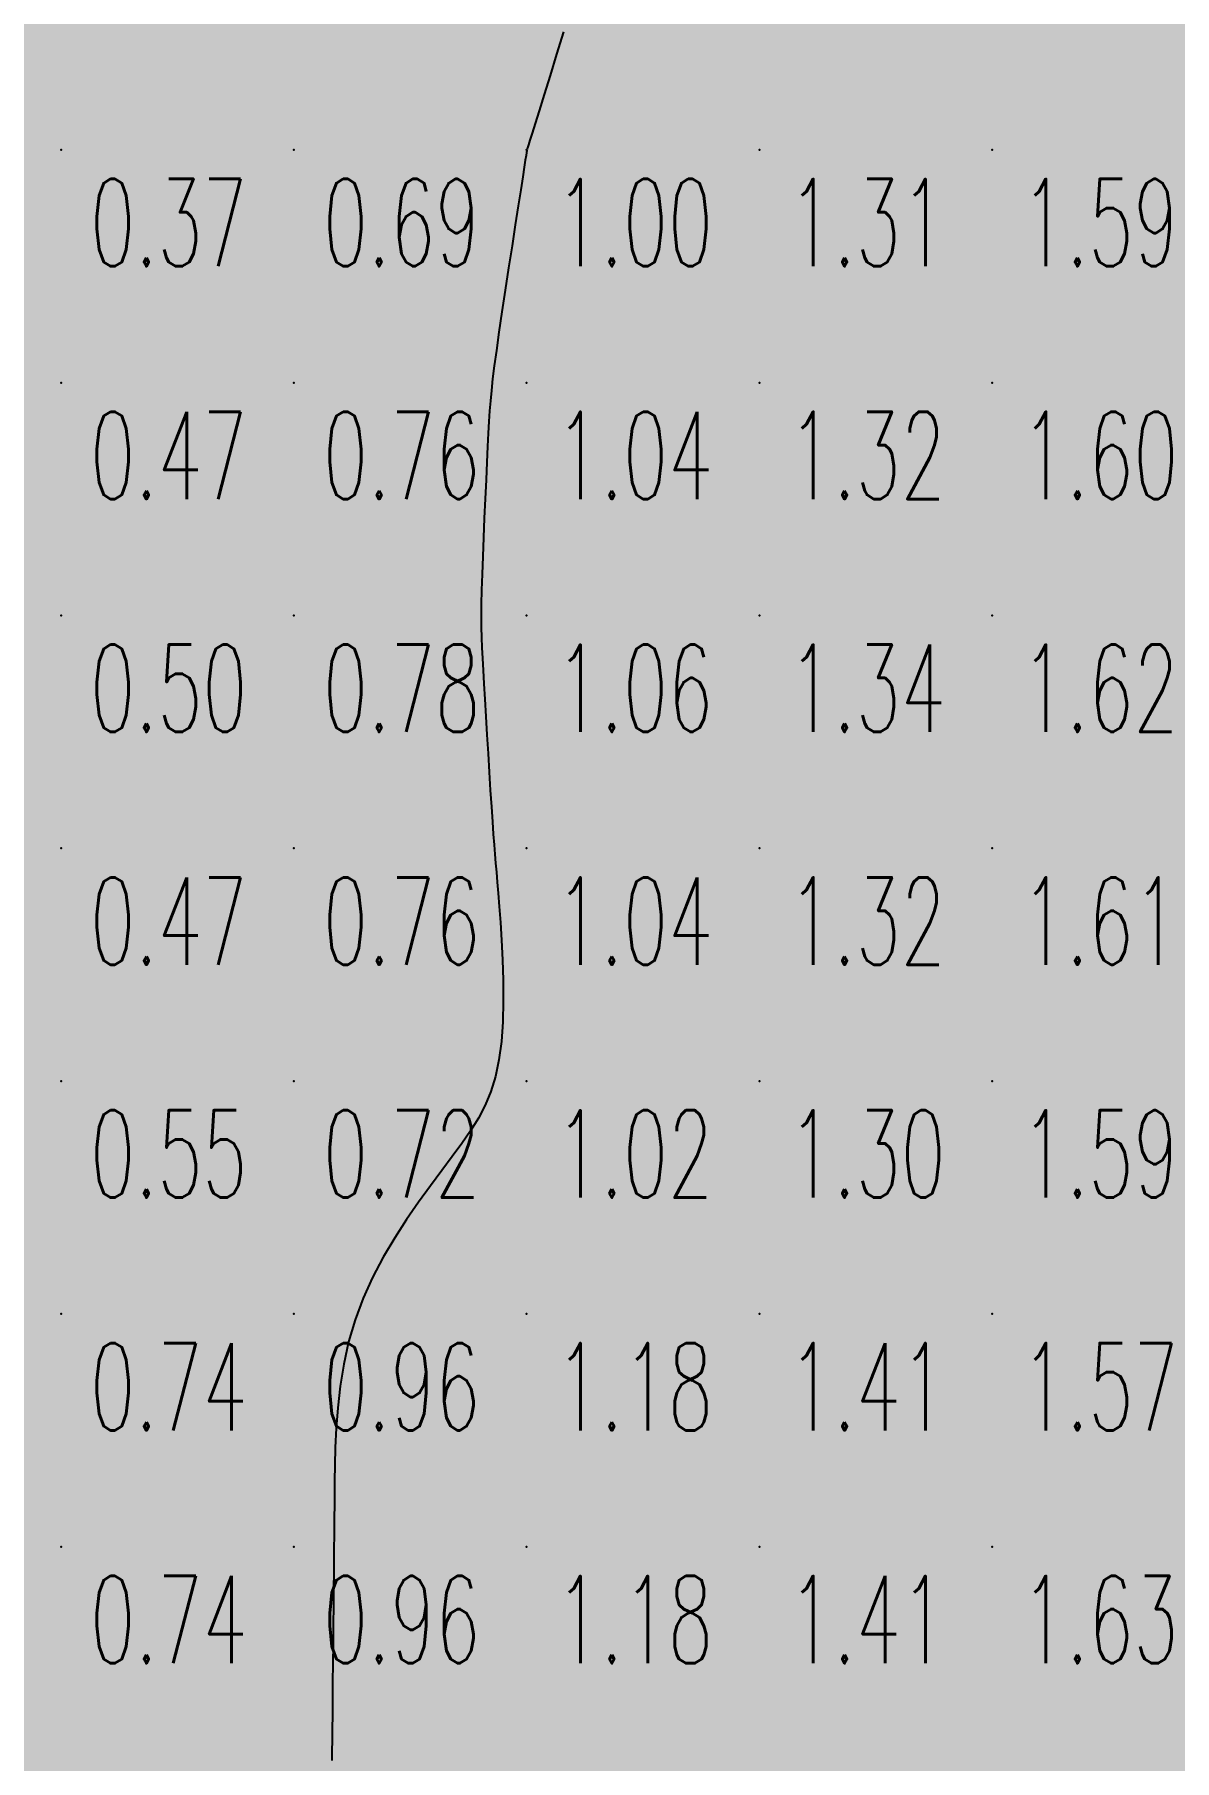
# Model space of a CAD drawing. Header units: millimetres. Extents: x 88261 to 90953, y 390274 to 392322.
# Drawn here: x 90609.1 to 90658.1, y 390658.1 to 390732.2 of the extents above; entities that cross this region are included whole.
import ezdxf
from ezdxf.enums import TextEntityAlignment as Align

# ---------------------------------------------------------------- set-up
doc = ezdxf.new("R2010")
doc.units = ezdxf.units.MM
doc.header["$LTSCALE"] = 25
doc.linetypes.add('DOT', pattern=[6.35, 0, -6.35])
for name, color, linetype in [('CN_03_00', 7, 'Continuous'), ('COTEAlt', 7, 'Continuous'), ('HSABLHUMIDE', 24, 'DOT'), ('TN_COLORIAGE', 7, 'Continuous')]:
    doc.layers.add(name, color=color, linetype=linetype)
doc.styles.add('Simplex 1.0', font='Simplex.shx', dxfattribs={"width": 0.99, "height": 2.5})
doc.styles.get("Standard").update_dxf_attribs({"font": 'times.ttf'})

# ---------------------------------------------------------------- blocks, each defined once
blk = doc.blocks.new('COTE')
at = {"color": 0}
blk.add_point((0, 0), dxfattribs=at)
at = {"layer": 'COTEAlt'}
blk.add_attdef('ALT', text='', height=3.75, dxfattribs=at).set_placement((1.25, -1.25), align=Align.TOP_LEFT)

msp = doc.modelspace()

# ---------------------------------------------------------------- hatches: boundary and pattern name
at = {"layer": 'HSABLHUMIDE', "ltscale": 2}
h = msp.add_hatch(dxfattribs=at)
h.set_pattern_fill('AR-SAND', color=41, scale=0.05, style=0)
h.set_pattern_definition([(37.5, (-0.35, -2.46), (-0.080001565, 2.447066187), [0, -1.9304, 0, -2.159, 0, -2.06375]), (7.5, (-0.35, -2.46), (2.247616416, 3.584125503), [0, -1.0414, 0, -1.7399, 0, -0.66675]), (327.5, (-1.912, -2.46), (3.954961851, 0.007185923), [0, -0.635, 0, -2.286, 0, -2.9845]), (317.5, (-1.912, -2.46), (3.817782262, 1.114646616), [0, -0.3175, 0, -1.4986, 0, -1.7145])])
h.paths.add_polyline_path([(90808.314, 390673.907), (90810.252, 390699.667), (90815.684, 390741.548), (90824.92, 390770.915), (90815.719, 390817.438), (90807.046, 390826.385), (90800.869, 390832.466), (90771.533, 390842.197), (90760.378, 390842.978), (90754.31, 390848.427), (90743.777, 390853.256), (90735.927, 390857.505), (90724.713, 390864.349), (90715.757, 390870.178), (90708.417, 390875.874), (90700.276, 390881.053), (90683.168, 390899.741), (90679.292, 390902.113), (90675.872, 390906.583), (90650.249, 390917.239), (90650.249, 390882.239), (90650.249, 390864.98), (90650.249, 390847.239), (90650.249, 390817.239), (90650.249, 390792.239), (90650.249, 390737.239), (90650.249, 390712.239), (90650.249, 390677.239), (90650.249, 390647.239), (90650.249, 390622.239), (90650.249, 390590.218), (90650.249, 390589.373), (90650.249, 390567.239), (90650.249, 390527.239), (90660.249, 390527.239), (90660.249, 390507.239), (90670.249, 390507.239), (90670.249, 390497.239), (90680.249, 390497.239), (90680.249, 390487.239), (90690.249, 390487.239), (90690.249, 390477.239), (90700.249, 390477.239), (90700.249, 390467.239), (90730.249, 390477.239), (90700.249, 390467.239), (90710.249, 390467.239), (90740.249, 390477.239), (90710.249, 390467.239), (90710.249, 390457.239), (90747.205, 390431.83), (90764.532, 390419.608), (90781.97, 390396.196), (90798.133, 390389.258), (90804.014, 390373.083), (90822.036, 390361.385), (90841.42, 390350.17), (90852.829, 390318.921), (90866.45, 390300.494), (90904.86, 390280.828), (90909.948, 390275.279), (90952.149, 390275.279), (90952.138, 390296.428), (90920.973, 390330.089), (90897.785, 390348.264), (90877.466, 390366.758), (90855.319, 390383.661), (90846.62, 390409.419), (90826.784, 390428.115), (90814.415, 390447.816), (90801.653, 390460.748), (90789.247, 390478.56), (90783.933, 390495.681), (90782.445, 390506.041), (90782.122, 390521.898), (90785.038, 390543.818), (90786.824, 390559.336), (90790.568, 390575.413), (90794.119, 390593.836), (90801.541, 390613.192), (90802.696, 390633.386)])

# ---------------------------------------------------------------- linework, layer by layer
at = {"layer": 'CN_03_00', "elevation": 1, "flags": 128}
msp.add_lwpolyline([(90631.83, 390732.313), (90631.538, 390731.344), (90631.259, 390730.434), (90631.003, 390729.613), (90630.785, 390728.916), (90630.612, 390728.366), (90630.482, 390727.951), (90630.389, 390727.654), (90630.326, 390727.453), (90630.288, 390727.33), (90630.268, 390727.265), (90630.26, 390727.238), (90630.258, 390727.23), (90630.257, 390727.221), (90630.252, 390727.192), (90630.241, 390727.123), (90630.222, 390726.997), (90630.19, 390726.793), (90630.143, 390726.492), (90630.079, 390726.076), (90629.993, 390725.524), (90629.885, 390724.828), (90629.758, 390724.014), (90629.62, 390723.116), (90629.475, 390722.171), (90629.329, 390721.214), (90629.189, 390720.28), (90629.06, 390719.404), (90628.948, 390718.624), (90628.858, 390717.962), (90628.787, 390717.4), (90628.732, 390716.91), (90628.689, 390716.46), (90628.655, 390716.023), (90628.627, 390715.569), (90628.6, 390715.068), (90628.572, 390714.491), (90628.54, 390713.818), (90628.505, 390713.064), (90628.468, 390712.257), (90628.43, 390711.422), (90628.395, 390710.585), (90628.362, 390709.772), (90628.335, 390709.008), (90628.314, 390708.32), (90628.301, 390707.724), (90628.296, 390707.206), (90628.299, 390706.738), (90628.308, 390706.298), (90628.325, 390705.86), (90628.348, 390705.399), (90628.377, 390704.891), (90628.411, 390704.31), (90628.451, 390703.641), (90628.495, 390702.9), (90628.542, 390702.113), (90628.591, 390701.306), (90628.639, 390700.503), (90628.687, 390699.732), (90628.733, 390699.016), (90628.775, 390698.382), (90628.813, 390697.845), (90628.848, 390697.389), (90628.881, 390696.983), (90628.913, 390696.6), (90628.947, 390696.212), (90628.983, 390695.791), (90629.022, 390695.309), (90629.067, 390694.737), (90629.118, 390694.058), (90629.167, 390693.287), (90629.21, 390692.45), (90629.238, 390691.571), (90629.244, 390690.677), (90629.221, 390689.792), (90629.162, 390688.942), (90629.06, 390688.153), (90628.91, 390687.442), (90628.711, 390686.8), (90628.465, 390686.208), (90628.175, 390685.649), (90627.841, 390685.106), (90627.466, 390684.561), (90627.052, 390683.997), (90626.6, 390683.396), (90626.114, 390682.745), (90625.606, 390682.043), (90625.089, 390681.294), (90624.579, 390680.503), (90624.088, 390679.673), (90623.631, 390678.807), (90623.222, 390677.91), (90622.874, 390676.985), (90622.598, 390676.038), (90622.388, 390675.084), (90622.235, 390674.137), (90622.13, 390673.213), (90622.063, 390672.328), (90622.025, 390671.498), (90622.006, 390670.739), (90621.998, 390670.065), (90621.993, 390669.487), (90621.988, 390668.985), (90621.983, 390668.533), (90621.979, 390668.107), (90621.975, 390667.679), (90621.97, 390667.226), (90621.965, 390666.72), (90621.96, 390666.136), (90621.953, 390665.457), (90621.946, 390664.701), (90621.938, 390663.894), (90621.93, 390663.061), (90621.922, 390662.23), (90621.914, 390661.425), (90621.906, 390660.673), (90621.9, 390659.999), (90621.894, 390659.422), (90621.889, 390658.924), (90621.885, 390658.478), (90621.881, 390658.057)], dxfattribs=at)
at = {"layer": 'TN_COLORIAGE', "color": 81}
for points in [[(90600.249, 390733.277, 0.275), (90601.49, 390737.239, 0.275), (90600.249, 390727.239, 0.275), (90610.249, 390737.239, 0.275)], [(90600.249, 390727.239, 0.275), (90610.249, 390727.239, 0.275), (90610.249, 390737.239, 0.275)], [(90610.249, 390737.239, 0.588), (90610.249, 390727.239, 0.588), (90620.249, 390737.239, 0.588)], [(90610.249, 390727.239, 0.588), (90620.249, 390727.239, 0.588), (90620.249, 390737.239, 0.588)], [(90620.249, 390737.239, 0.901), (90620.249, 390727.239, 0.901), (90630.249, 390737.239, 0.901)], [(90620.249, 390727.239, 0.901), (90630.249, 390727.239, 0.901), (90630.249, 390737.239, 0.901)], [(90630.249, 390737.239, 1), (90633.396, 390737.239, 1), (90630.249, 390727.239, 1), (90630.264, 390727.254, 1)], [(90600.249, 390727.239, 0.373), (90600.249, 390717.239, 0.373), (90610.249, 390727.239, 0.373)], [(90600.249, 390717.239, 0.373), (90610.249, 390717.239, 0.373), (90610.249, 390727.239, 0.373)], [(90610.249, 390727.239, 0.686), (90610.249, 390717.239, 0.686), (90620.249, 390727.239, 0.686)], [(90610.249, 390717.239, 0.686), (90620.249, 390717.239, 0.686), (90620.249, 390727.239, 0.686)], [(90620.249, 390727.239, 1), (90620.249, 390717.239, 1), (90630.249, 390727.239, 1)], [(90620.249, 390717.239, 1), (90628.704, 390717.239, 1), (90630.249, 390727.239, 1), (90630.249, 390727.167, 1)], [(90630.259, 390727.239, 1), (90630.264, 390727.254, 1), (90630.249, 390727.239, 1)], [(90630.259, 390727.239, 1), (90630.249, 390727.167, 1), (90630.249, 390727.239, 1)], [(90600.249, 390717.239, 0.471), (90600.249, 390707.239, 0.471), (90610.249, 390717.239, 0.471)], [(90600.249, 390707.239, 0.471), (90610.249, 390707.239, 0.471), (90610.249, 390717.239, 0.471)], [(90610.249, 390717.239, 0.763), (90610.249, 390707.239, 0.763), (90620.249, 390717.239, 0.763)], [(90610.249, 390707.239, 0.763), (90620.249, 390707.239, 0.763), (90620.249, 390717.239, 0.763)], [(90620.249, 390717.239, 1), (90628.704, 390717.239, 1), (90620.249, 390707.239, 1), (90628.626, 390715.617, 1)], [(90628.226, 390707.239, 0.776), (90628.626, 390715.617, 0.776), (90620.249, 390707.239, 0.776)], [(90600.249, 390707.239, 0.496), (90600.249, 390697.239, 0.496), (90610.249, 390707.239, 0.496)], [(90600.249, 390697.239, 0.496), (90610.249, 390697.239, 0.496), (90610.249, 390707.239, 0.496)], [(90610.249, 390707.239, 0.776), (90610.249, 390697.239, 0.776), (90620.249, 390707.239, 0.776)], [(90610.249, 390697.239, 0.776), (90620.249, 390697.239, 0.776), (90620.249, 390707.239, 0.776)], [(90620.249, 390697.239, 1), (90628.355, 390705.345, 1), (90620.249, 390707.239, 1), (90628.226, 390707.239, 1)], [(90628.355, 390705.345, 0.757), (90628.825, 390697.239, 0.757), (90620.249, 390697.239, 0.757)], [(90600.249, 390697.239, 0.474), (90600.249, 390687.239, 0.474), (90610.249, 390697.239, 0.474)], [(90600.249, 390687.239, 0.474), (90610.249, 390687.239, 0.474), (90610.249, 390697.239, 0.474)], [(90610.249, 390697.239, 0.757), (90610.249, 390687.239, 0.757), (90620.249, 390697.239, 0.757)], [(90610.249, 390687.239, 0.757), (90620.249, 390687.239, 0.757), (90620.249, 390697.239, 0.757)], [(90620.249, 390687.239, 1), (90628.996, 390695.987, 1), (90620.249, 390697.239, 1), (90628.825, 390697.239, 1)], [(90628.996, 390695.987, 0.718), (90629.595, 390687.239, 0.718), (90620.249, 390687.239, 0.718)], [(90600.249, 390687.239, 0.545), (90600.249, 390677.239, 0.545), (90610.249, 390687.239, 0.545)], [(90600.249, 390677.239, 0.545), (90610.249, 390677.239, 0.545), (90610.249, 390687.239, 0.545)], [(90610.249, 390687.239, 0.718), (90610.249, 390677.239, 0.718), (90620.249, 390687.239, 0.718)], [(90610.249, 390677.239, 0.718), (90620.249, 390677.239, 0.718), (90620.249, 390687.239, 0.718)], [(90620.249, 390687.239, 1), (90629.595, 390687.239, 1), (90620.249, 390677.239, 1), (90626.984, 390683.975, 1)], [(90622.068, 390677.239, 0.959), (90626.984, 390683.975, 0.959), (90620.249, 390677.239, 0.959)], [(90600.249, 390677.239, 0.736), (90600.249, 390667.239, 0.736), (90610.249, 390677.239, 0.736)], [(90600.249, 390667.239, 0.736), (90610.249, 390667.239, 0.736), (90610.249, 390677.239, 0.736)], [(90610.249, 390677.239, 0.959), (90610.249, 390667.239, 0.959), (90620.249, 390677.239, 0.959)], [(90610.249, 390667.239, 0.959), (90620.249, 390667.239, 0.959), (90620.249, 390677.239, 0.959)], [(90620.249, 390677.239, 1), (90622.068, 390677.239, 1), (90620.249, 390667.239, 1), (90621.988, 390668.978, 1)], [(90621.971, 390667.239, 0.962), (90621.988, 390668.978, 0.962), (90620.249, 390667.239, 0.962)], [(90600.249, 390667.239, 0.738), (90600.249, 390657.239, 0.738), (90610.249, 390667.239, 0.738)], [(90600.249, 390657.239, 0.738), (90610.249, 390657.239, 0.738), (90610.249, 390667.239, 0.738)], [(90610.249, 390667.239, 0.962), (90610.249, 390657.239, 0.962), (90620.249, 390667.239, 0.962)], [(90610.249, 390657.239, 0.962), (90620.249, 390657.239, 0.962), (90620.249, 390667.239, 0.962)], [(90620.249, 390667.239, 1), (90621.971, 390667.239, 1), (90620.249, 390657.239, 1), (90621.889, 390658.879, 1)], [(90621.873, 390657.239, 0.964), (90621.889, 390658.879, 0.964), (90620.249, 390657.239, 0.964)]]:
    msp.add_solid(points, dxfattribs=at)
at = {"layer": 'TN_COLORIAGE', "color": 71}
for points in [[(90630.264, 390727.254, 1.31), (90630.259, 390727.239, 1.31), (90640.249, 390737.239, 1.31), (90640.249, 390727.239, 1.31)], [(90630.264, 390727.254, 1.215), (90633.396, 390737.239, 1.215), (90640.249, 390737.239, 1.215)], [(90650.249, 390727.239, 1.31), (90650.249, 390737.239, 1.31), (90640.249, 390727.239, 1.31)], [(90640.249, 390737.239, 1.538), (90640.249, 390727.239, 1.538), (90650.249, 390737.239, 1.538)], [(90630.249, 390727.167, 1.043), (90628.704, 390717.239, 1.043), (90630.249, 390717.239, 1.043)], [(90630.249, 390717.239, 1.31), (90640.249, 390717.239, 1.31), (90640.249, 390727.239, 1.31)], [(90630.249, 390727.167, 1.31), (90630.259, 390727.239, 1.31), (90630.249, 390717.239, 1.31), (90640.249, 390727.239, 1.31)], [(90650.249, 390717.239, 1.324), (90650.249, 390727.239, 1.324), (90640.249, 390717.239, 1.324)], [(90640.249, 390727.239, 1.591), (90640.249, 390717.239, 1.591), (90650.249, 390727.239, 1.591)], [(90628.626, 390715.617, 1.057), (90628.226, 390707.239, 1.057), (90630.249, 390717.239, 1.057), (90630.249, 390707.239, 1.057)], [(90628.626, 390715.617, 1.043), (90628.704, 390717.239, 1.043), (90630.249, 390717.239, 1.043)], [(90630.249, 390707.239, 1.324), (90640.249, 390707.239, 1.324), (90640.249, 390717.239, 1.324)], [(90630.249, 390717.239, 1.324), (90630.249, 390707.239, 1.324), (90640.249, 390717.239, 1.324)], [(90650.249, 390707.239, 1.337), (90650.249, 390717.239, 1.337), (90640.249, 390707.239, 1.337)], [(90640.249, 390717.239, 1.604), (90640.249, 390707.239, 1.604), (90650.249, 390717.239, 1.604)], [(90628.226, 390707.239, 1.057), (90628.355, 390705.345, 1.057), (90630.249, 390707.239, 1.057)], [(90628.825, 390697.239, 1.057), (90628.355, 390705.345, 1.057), (90630.249, 390697.239, 1.057), (90630.249, 390707.239, 1.057)], [(90630.249, 390697.239, 1.337), (90640.249, 390697.239, 1.337), (90640.249, 390707.239, 1.337)], [(90630.249, 390707.239, 1.337), (90630.249, 390697.239, 1.337), (90640.249, 390707.239, 1.337)], [(90650.249, 390697.239, 1.324), (90650.249, 390707.239, 1.324), (90640.249, 390697.239, 1.324)], [(90640.249, 390707.239, 1.618), (90640.249, 390697.239, 1.618), (90650.249, 390707.239, 1.618)], [(90628.825, 390697.239, 1.04), (90628.996, 390695.987, 1.04), (90630.249, 390697.239, 1.04)], [(90629.595, 390687.239, 1.04), (90628.996, 390695.987, 1.04), (90630.249, 390687.239, 1.04), (90630.249, 390697.239, 1.04)], [(90630.249, 390687.239, 1.324), (90640.249, 390687.239, 1.324), (90640.249, 390697.239, 1.324)], [(90630.249, 390697.239, 1.324), (90630.249, 390687.239, 1.324), (90640.249, 390697.239, 1.324)], [(90650.249, 390687.239, 1.303), (90650.249, 390697.239, 1.303), (90640.249, 390687.239, 1.303)], [(90640.249, 390697.239, 1.607), (90640.249, 390687.239, 1.607), (90650.249, 390697.239, 1.607)], [(90626.984, 390683.975, 1.183), (90622.068, 390677.239, 1.183), (90630.249, 390687.239, 1.183), (90630.249, 390677.239, 1.183)], [(90626.984, 390683.975, 1.02), (90629.595, 390687.239, 1.02), (90630.249, 390687.239, 1.02)], [(90630.249, 390677.239, 1.303), (90640.249, 390677.239, 1.303), (90640.249, 390687.239, 1.303)], [(90630.249, 390687.239, 1.303), (90630.249, 390677.239, 1.303), (90640.249, 390687.239, 1.303)], [(90650.249, 390677.239, 1.406), (90650.249, 390687.239, 1.406), (90640.249, 390677.239, 1.406)], [(90640.249, 390687.239, 1.586), (90640.249, 390677.239, 1.586), (90650.249, 390687.239, 1.586)], [(90621.988, 390668.978, 1.185), (90621.971, 390667.239, 1.185), (90630.249, 390677.239, 1.185), (90630.249, 390667.239, 1.185)], [(90621.988, 390668.978, 1.183), (90622.068, 390677.239, 1.183), (90630.249, 390677.239, 1.183)], [(90630.249, 390667.239, 1.406), (90640.249, 390667.239, 1.406), (90640.249, 390677.239, 1.406)], [(90630.249, 390677.239, 1.406), (90630.249, 390667.239, 1.406), (90640.249, 390677.239, 1.406)], [(90650.249, 390667.239, 1.408), (90650.249, 390677.239, 1.408), (90640.249, 390667.239, 1.408)], [(90640.249, 390677.239, 1.573), (90640.249, 390667.239, 1.573), (90650.249, 390677.239, 1.573)], [(90621.889, 390658.879, 1.187), (90621.873, 390657.239, 1.187), (90630.249, 390667.239, 1.187), (90630.249, 390657.239, 1.187)], [(90621.889, 390658.879, 1.185), (90621.971, 390667.239, 1.185), (90630.249, 390667.239, 1.185)], [(90630.249, 390657.239, 1.408), (90640.249, 390657.239, 1.408), (90640.249, 390667.239, 1.408)], [(90630.249, 390667.239, 1.408), (90630.249, 390657.239, 1.408), (90640.249, 390667.239, 1.408)], [(90650.249, 390657.239, 1.41), (90650.249, 390667.239, 1.41), (90640.249, 390657.239, 1.41)], [(90640.249, 390667.239, 1.631), (90640.249, 390657.239, 1.631), (90650.249, 390667.239, 1.631)]]:
    msp.add_solid(points, dxfattribs=at)

# ---------------------------------------------------------------- block references
at = {"layer": 'COTEAlt'}
ref = msp.add_blockref('COTE', (90610.249, 390727.239), dxfattribs=at)
ref.add_attrib('ALT', '0.37', dxfattribs={"height": 3.75, "style": 'Simplex 1.0', "width": 0.6}).set_placement((90611.499, 390725.989), align=Align.TOP_LEFT)
ref = msp.add_blockref('COTE', (90620.249, 390727.239), dxfattribs=at)
ref.add_attrib('ALT', '0.69', dxfattribs={"height": 3.75, "style": 'Simplex 1.0', "width": 0.6}).set_placement((90621.499, 390725.989), align=Align.TOP_LEFT)
ref = msp.add_blockref('COTE', (90630.249, 390727.239), dxfattribs=at)
ref.add_attrib('ALT', '1.00', dxfattribs={"height": 3.75, "style": 'Simplex 1.0', "width": 0.6}).set_placement((90631.499, 390725.989), align=Align.TOP_LEFT)
ref = msp.add_blockref('COTE', (90640.249, 390727.239), dxfattribs=at)
ref.add_attrib('ALT', '1.31', dxfattribs={"height": 3.75, "style": 'Simplex 1.0', "width": 0.6}).set_placement((90641.499, 390725.989), align=Align.TOP_LEFT)
ref = msp.add_blockref('COTE', (90650.249, 390727.239), dxfattribs=at)
ref.add_attrib('ALT', '1.59', dxfattribs={"height": 3.75, "style": 'Simplex 1.0', "width": 0.6}).set_placement((90651.499, 390725.989), align=Align.TOP_LEFT)
ref = msp.add_blockref('COTE', (90610.249, 390717.239), dxfattribs=at)
ref.add_attrib('ALT', '0.47', dxfattribs={"height": 3.75, "style": 'Simplex 1.0', "width": 0.6}).set_placement((90611.499, 390715.989), align=Align.TOP_LEFT)
ref = msp.add_blockref('COTE', (90620.249, 390717.239), dxfattribs=at)
ref.add_attrib('ALT', '0.76', dxfattribs={"height": 3.75, "style": 'Simplex 1.0', "width": 0.6}).set_placement((90621.499, 390715.989), align=Align.TOP_LEFT)
ref = msp.add_blockref('COTE', (90630.249, 390717.239), dxfattribs=at)
ref.add_attrib('ALT', '1.04', dxfattribs={"height": 3.75, "style": 'Simplex 1.0', "width": 0.6}).set_placement((90631.499, 390715.989), align=Align.TOP_LEFT)
ref = msp.add_blockref('COTE', (90640.249, 390717.239), dxfattribs=at)
ref.add_attrib('ALT', '1.32', dxfattribs={"height": 3.75, "style": 'Simplex 1.0', "width": 0.6}).set_placement((90641.499, 390715.989), align=Align.TOP_LEFT)
ref = msp.add_blockref('COTE', (90650.249, 390717.239), dxfattribs=at)
ref.add_attrib('ALT', '1.60', dxfattribs={"height": 3.75, "style": 'Simplex 1.0', "width": 0.6}).set_placement((90651.499, 390715.989), align=Align.TOP_LEFT)
ref = msp.add_blockref('COTE', (90610.249, 390707.239), dxfattribs=at)
ref.add_attrib('ALT', '0.50', dxfattribs={"height": 3.75, "style": 'Simplex 1.0', "width": 0.6}).set_placement((90611.499, 390705.989), align=Align.TOP_LEFT)
ref = msp.add_blockref('COTE', (90620.249, 390707.239), dxfattribs=at)
ref.add_attrib('ALT', '0.78', dxfattribs={"height": 3.75, "style": 'Simplex 1.0', "width": 0.6}).set_placement((90621.499, 390705.989), align=Align.TOP_LEFT)
ref = msp.add_blockref('COTE', (90630.249, 390707.239), dxfattribs=at)
ref.add_attrib('ALT', '1.06', dxfattribs={"height": 3.75, "style": 'Simplex 1.0', "width": 0.6}).set_placement((90631.499, 390705.989), align=Align.TOP_LEFT)
ref = msp.add_blockref('COTE', (90640.249, 390707.239), dxfattribs=at)
ref.add_attrib('ALT', '1.34', dxfattribs={"height": 3.75, "style": 'Simplex 1.0', "width": 0.6}).set_placement((90641.499, 390705.989), align=Align.TOP_LEFT)
ref = msp.add_blockref('COTE', (90650.249, 390707.239), dxfattribs=at)
ref.add_attrib('ALT', '1.62', dxfattribs={"height": 3.75, "style": 'Simplex 1.0', "width": 0.6}).set_placement((90651.499, 390705.989), align=Align.TOP_LEFT)
ref = msp.add_blockref('COTE', (90610.249, 390697.239), dxfattribs=at)
ref.add_attrib('ALT', '0.47', dxfattribs={"height": 3.75, "style": 'Simplex 1.0', "width": 0.6}).set_placement((90611.499, 390695.989), align=Align.TOP_LEFT)
ref = msp.add_blockref('COTE', (90620.249, 390697.239), dxfattribs=at)
ref.add_attrib('ALT', '0.76', dxfattribs={"height": 3.75, "style": 'Simplex 1.0', "width": 0.6}).set_placement((90621.499, 390695.989), align=Align.TOP_LEFT)
ref = msp.add_blockref('COTE', (90630.249, 390697.239), dxfattribs=at)
ref.add_attrib('ALT', '1.04', dxfattribs={"height": 3.75, "style": 'Simplex 1.0', "width": 0.6}).set_placement((90631.499, 390695.989), align=Align.TOP_LEFT)
ref = msp.add_blockref('COTE', (90640.249, 390697.239), dxfattribs=at)
ref.add_attrib('ALT', '1.32', dxfattribs={"height": 3.75, "style": 'Simplex 1.0', "width": 0.6}).set_placement((90641.499, 390695.989), align=Align.TOP_LEFT)
ref = msp.add_blockref('COTE', (90650.249, 390697.239), dxfattribs=at)
ref.add_attrib('ALT', '1.61', dxfattribs={"height": 3.75, "style": 'Simplex 1.0', "width": 0.6}).set_placement((90651.499, 390695.989), align=Align.TOP_LEFT)
ref = msp.add_blockref('COTE', (90610.249, 390687.239), dxfattribs=at)
ref.add_attrib('ALT', '0.55', dxfattribs={"height": 3.75, "style": 'Simplex 1.0', "width": 0.6}).set_placement((90611.499, 390685.989), align=Align.TOP_LEFT)
ref = msp.add_blockref('COTE', (90620.249, 390687.239), dxfattribs=at)
ref.add_attrib('ALT', '0.72', dxfattribs={"height": 3.75, "style": 'Simplex 1.0', "width": 0.6}).set_placement((90621.499, 390685.989), align=Align.TOP_LEFT)
ref = msp.add_blockref('COTE', (90630.249, 390687.239), dxfattribs=at)
ref.add_attrib('ALT', '1.02', dxfattribs={"height": 3.75, "style": 'Simplex 1.0', "width": 0.6}).set_placement((90631.499, 390685.989), align=Align.TOP_LEFT)
ref = msp.add_blockref('COTE', (90640.249, 390687.239), dxfattribs=at)
ref.add_attrib('ALT', '1.30', dxfattribs={"height": 3.75, "style": 'Simplex 1.0', "width": 0.6}).set_placement((90641.499, 390685.989), align=Align.TOP_LEFT)
ref = msp.add_blockref('COTE', (90650.249, 390687.239), dxfattribs=at)
ref.add_attrib('ALT', '1.59', dxfattribs={"height": 3.75, "style": 'Simplex 1.0', "width": 0.6}).set_placement((90651.499, 390685.989), align=Align.TOP_LEFT)
ref = msp.add_blockref('COTE', (90610.249, 390677.239), dxfattribs=at)
ref.add_attrib('ALT', '0.74', dxfattribs={"height": 3.75, "style": 'Simplex 1.0', "width": 0.6}).set_placement((90611.499, 390675.989), align=Align.TOP_LEFT)
ref = msp.add_blockref('COTE', (90620.249, 390677.239), dxfattribs=at)
ref.add_attrib('ALT', '0.96', dxfattribs={"height": 3.75, "style": 'Simplex 1.0', "width": 0.6}).set_placement((90621.499, 390675.989), align=Align.TOP_LEFT)
ref = msp.add_blockref('COTE', (90630.249, 390677.239), dxfattribs=at)
ref.add_attrib('ALT', '1.18', dxfattribs={"height": 3.75, "style": 'Simplex 1.0', "width": 0.6}).set_placement((90631.499, 390675.989), align=Align.TOP_LEFT)
ref = msp.add_blockref('COTE', (90640.249, 390677.239), dxfattribs=at)
ref.add_attrib('ALT', '1.41', dxfattribs={"height": 3.75, "style": 'Simplex 1.0', "width": 0.6}).set_placement((90641.499, 390675.989), align=Align.TOP_LEFT)
ref = msp.add_blockref('COTE', (90650.249, 390677.239), dxfattribs=at)
ref.add_attrib('ALT', '1.57', dxfattribs={"height": 3.75, "style": 'Simplex 1.0', "width": 0.6}).set_placement((90651.499, 390675.989), align=Align.TOP_LEFT)
ref = msp.add_blockref('COTE', (90610.249, 390667.239), dxfattribs=at)
ref.add_attrib('ALT', '0.74', dxfattribs={"height": 3.75, "style": 'Simplex 1.0', "width": 0.6}).set_placement((90611.499, 390665.989), align=Align.TOP_LEFT)
ref = msp.add_blockref('COTE', (90620.249, 390667.239), dxfattribs=at)
ref.add_attrib('ALT', '0.96', dxfattribs={"height": 3.75, "style": 'Simplex 1.0', "width": 0.6}).set_placement((90621.499, 390665.989), align=Align.TOP_LEFT)
ref = msp.add_blockref('COTE', (90630.249, 390667.239), dxfattribs=at)
ref.add_attrib('ALT', '1.18', dxfattribs={"height": 3.75, "style": 'Simplex 1.0', "width": 0.6}).set_placement((90631.499, 390665.989), align=Align.TOP_LEFT)
ref = msp.add_blockref('COTE', (90640.249, 390667.239), dxfattribs=at)
ref.add_attrib('ALT', '1.41', dxfattribs={"height": 3.75, "style": 'Simplex 1.0', "width": 0.6}).set_placement((90641.499, 390665.989), align=Align.TOP_LEFT)
ref = msp.add_blockref('COTE', (90650.249, 390667.239), dxfattribs=at)
ref.add_attrib('ALT', '1.63', dxfattribs={"height": 3.75, "style": 'Simplex 1.0', "width": 0.6}).set_placement((90651.499, 390665.989), align=Align.TOP_LEFT)

doc.saveas('drawing.dxf')
